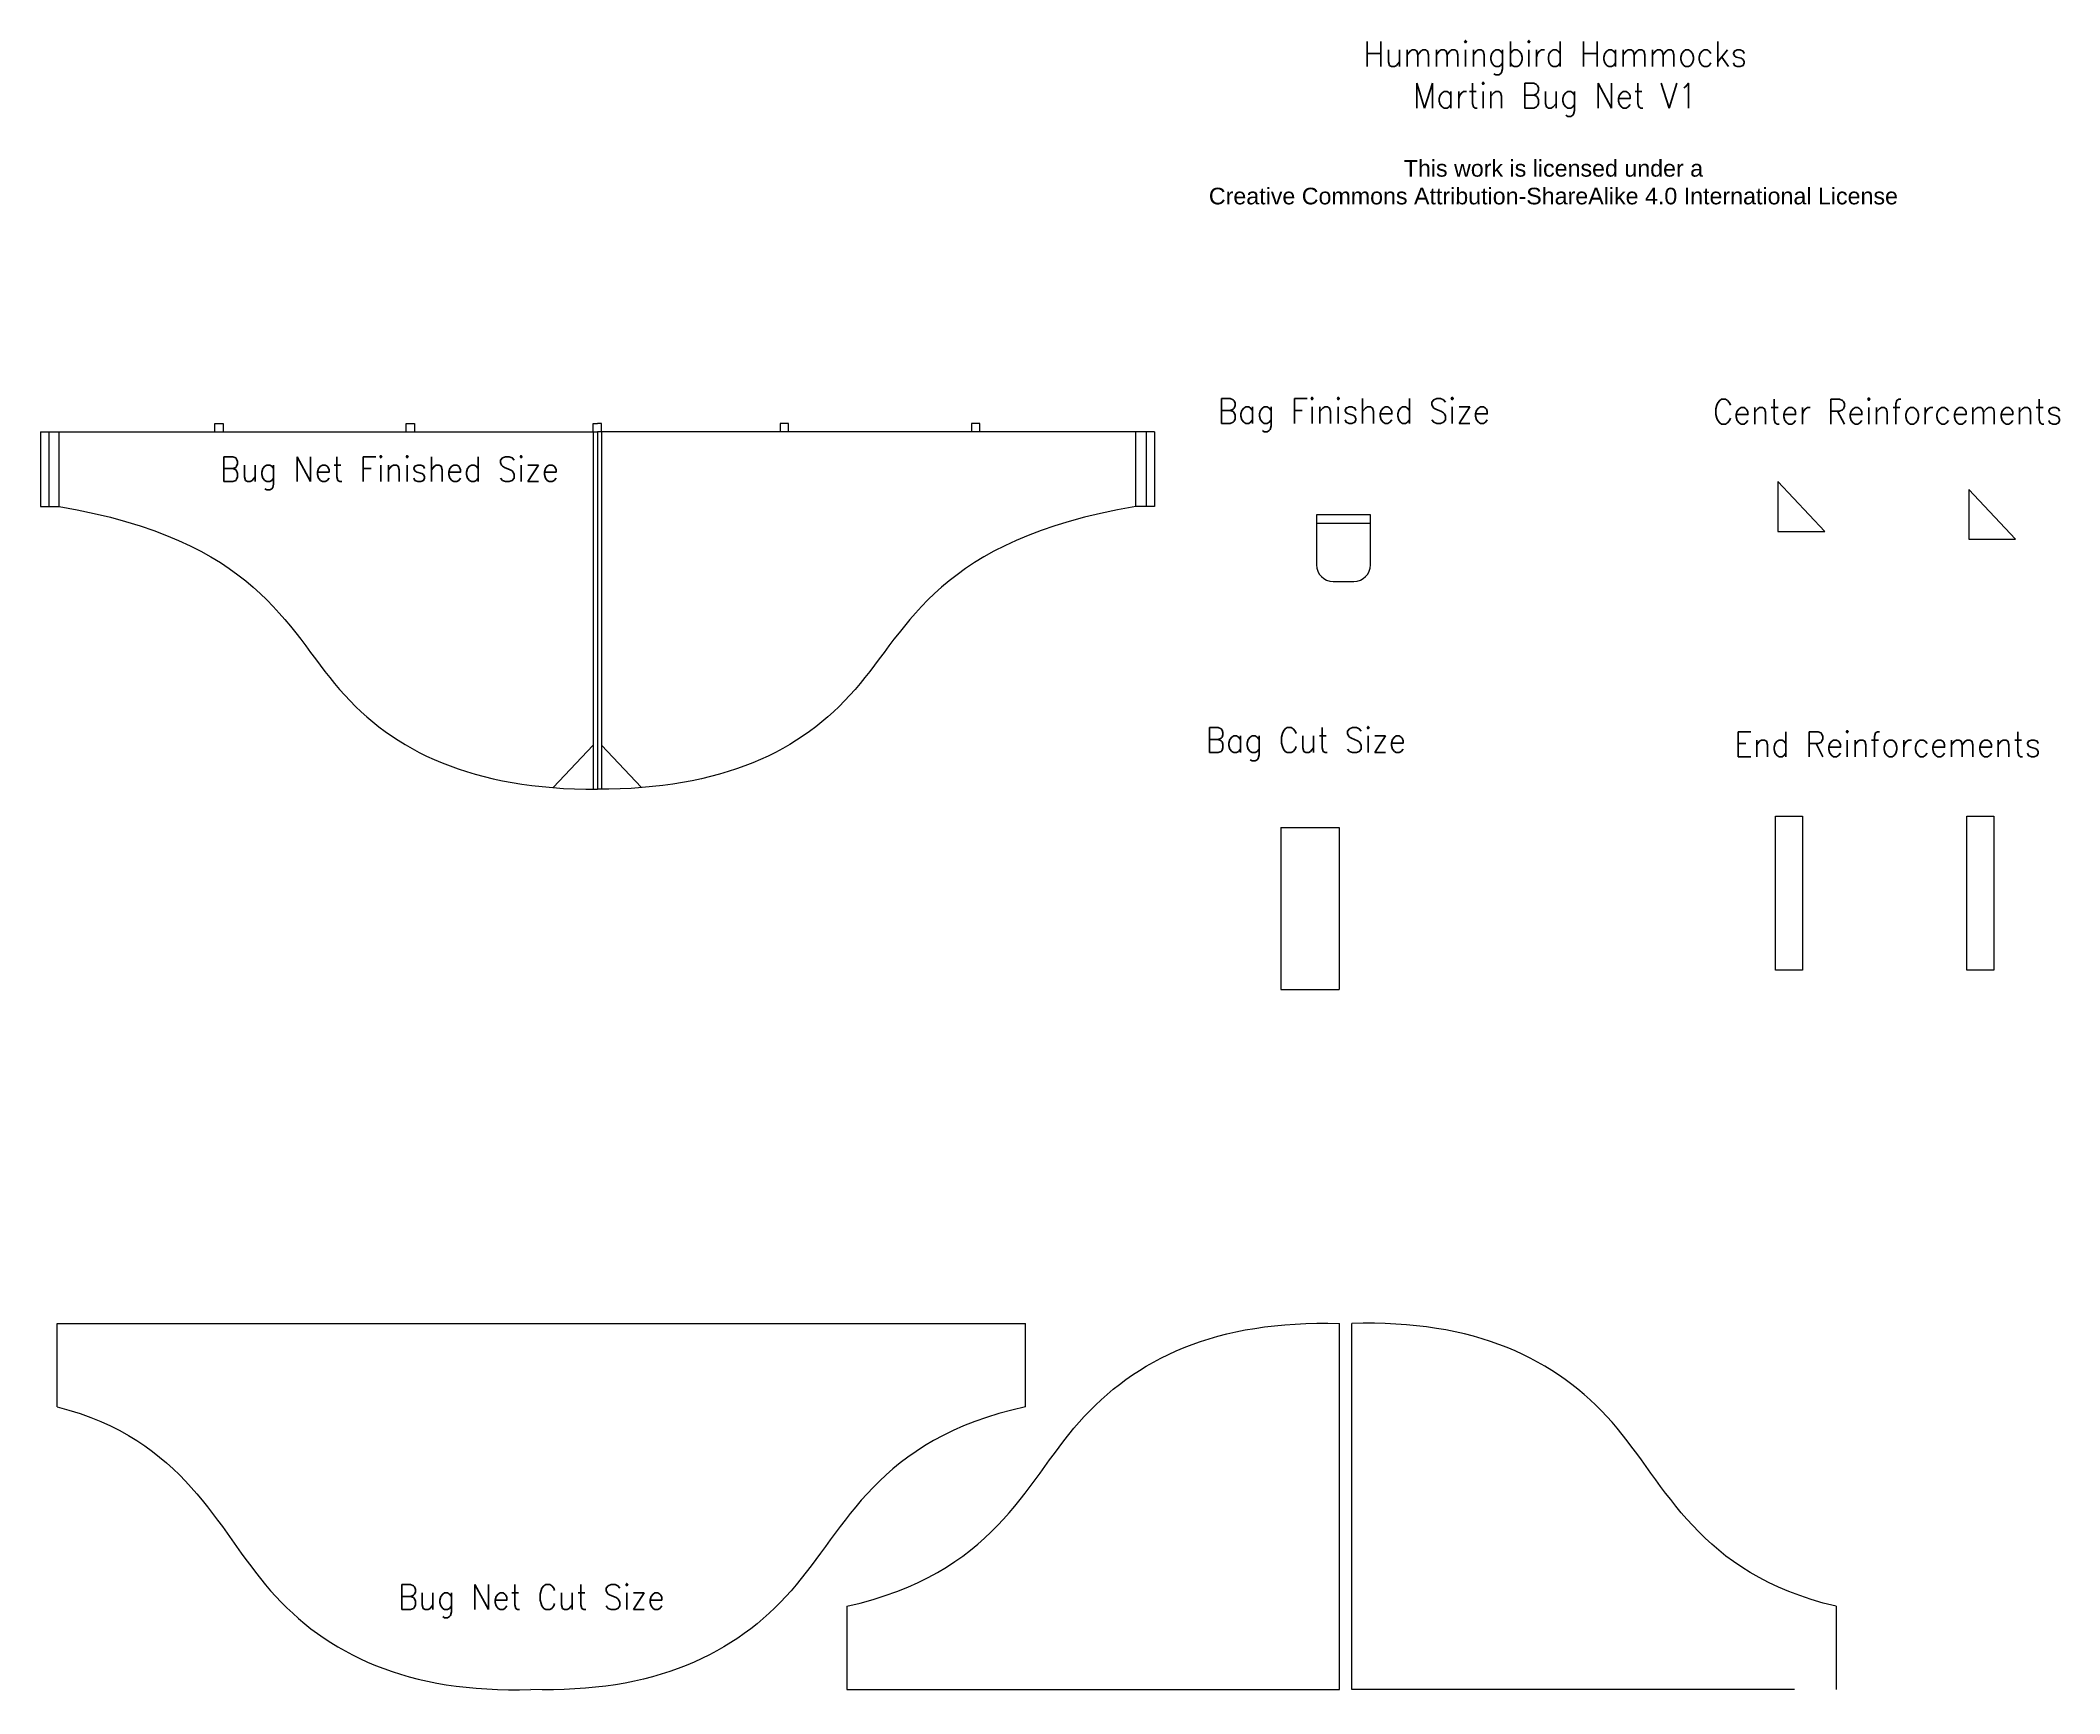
# Model space of a CAD drawing. Header units: inches. Extents: x -2 to 241, y -2 to 197.
import ezdxf

# ---------------------------------------------------------------- set-up
doc = ezdxf.new("R2010")
doc.units = ezdxf.units.IN
doc.layers.get('0').update_dxf_attribs({"lineweight": 25})
for name, color, linetype, lineweight, true_color in [('BagCutSize', 6, 'Continuous', 25, 0xff00ff), ('FinishedBag', 3, 'Continuous', 25, 0x00ff00), ('Labels', 4, 'Continuous', 25, 0x00ffff)]:
    doc.layers.add(name, color=color, linetype=linetype, lineweight=lineweight, true_color=true_color)
doc.styles.add('textstyle11', font='')
doc.styles.add('textstyle12', font='')
doc.styles.add('textstyle13', font='')
doc.styles.add('textstyle14', font='')
doc.styles.add('textstyle15', font='')
doc.styles.add('textstyle16', font='')
doc.styles.add('textstyle17', font='')
doc.styles.add('textstyle18', font='')
doc.styles.get('textstyle11').set_extended_font_data('Standard')
doc.styles.get('textstyle12').set_extended_font_data('Standard')
doc.styles.get('textstyle13').set_extended_font_data('Standard')
doc.styles.get('textstyle14').set_extended_font_data('Standard')
doc.styles.get('textstyle15').set_extended_font_data('Standard')
doc.styles.get('textstyle16').set_extended_font_data('Standard')
doc.styles.get('textstyle17').set_extended_font_data('Standard')
doc.styles.get('textstyle18').set_extended_font_data('Standard')

msp = doc.modelspace()

# ---------------------------------------------------------------- linework, layer by layer
for p, q in [((19, 150), (19, 151)), ((19, 151), (20, 151)), ((20, 151), (20, 150)), ((42, 150), (42, 151)), ((42, 151), (43, 151)), ((43, 151), (43, 150)), ((64.5, 150), (64.5, 151)), ((64.5, 151), (65, 151)), ((65.5, 151), (65, 151)), ((65.5, 150), (65.5, 151)), ((88, 151), (87, 151)), ((87, 151), (87, 150)), ((88, 150), (88, 151)), ((111, 151), (110, 151)), ((110, 151), (110, 150)), ((111, 150), (111, 151)), ((-2, 150), (-2, 141)), ((-2, 150), (65, 150)), ((-1, 150), (-1, 141)), ((0.25, 141), (0.25, 150)), ((64.5, 150), (64.5, 107)), ((132, 150), (65, 150)), ((65, 150), (65, 107)), ((65, 150), (65, 107)), ((65.5, 150), (65.5, 107)), ((129.75, 141), (129.75, 150)), ((131, 150), (131, 141)), ((132, 150), (132, 141)), ((207, 144), (207, 138.02)), ((207, 144), (212.63, 138.02)), ((-2, 141), (0.25, 141)), ((132, 141), (129.75, 141)), ((229.96, 143.05), (229.96, 137.07)), ((229.96, 143.05), (235.59, 137.07)), ((207, 138.02), (212.63, 138.02)), ((229.96, 137.07), (235.59, 137.07)), ((64.5, 112.3), (59.7, 107.2)), ((65.5, 112.3), (70.3, 107.2)), ((206.72, 103.77), (209.97, 103.77)), ((206.72, 85.27), (206.72, 103.77)), ((209.97, 103.77), (209.97, 85.27)), ((229.72, 103.77), (232.97, 103.77)), ((229.72, 85.27), (229.72, 103.77)), ((232.97, 103.77), (232.97, 85.27)), ((209.97, 85.27), (206.72, 85.27)), ((232.97, 85.27), (229.72, 85.27)), ((0, 32.75), (0, 42.75)), ((0, 42.75), (116.5, 42.75)), ((116.5, 32.75), (116.5, 42.75)), ((154.25, -1.25), (154.25, 42.75)), ((155.75, -1.25), (155.75, 42.75)), ((95, 8.75), (95, -1.25)), ((214, 8.75), (214, -1.25)), ((95, -1.25), (154.25, -1.25)), ((209, -1.25), (155.75, -1.25))]:
    msp.add_line(p, q)
for points in [[(0.25, 141), (24, 137), (31, 116), (50, 107), (65, 107)], [(129.75, 141), (106, 137), (99, 116), (80, 107), (65, 107)], [(95, 8.75), (112.75, 12.75), (119.75, 33.75), (139.5, 43.25), (154.25, 42.75)], [(214, 8.75), (197.25, 12.75), (190.25, 33.75), (170.5, 43.25), (155.75, 42.75)], [(0, 32.75), (15.5, 28.75), (22.5, 7.75), (42.25, -1.75), (57, -1.25)], [(116.5, 32.75), (98.5, 28.75), (91.5, 7.75), (71.75, -1.75), (57, -1.25)]]:
    msp.add_open_spline(points, degree=3)
at = {"layer": 'BagCutSize', "color": 7}
for p, q in [((147.21, 102.42), (154.21, 102.42)), ((147.21, 102.42), (147.21, 82.92)), ((154.21, 102.42), (154.21, 82.92)), ((147.21, 82.92), (154.21, 82.92))]:
    msp.add_line(p, q, dxfattribs=at)
at = {"layer": 'FinishedBag', "color": 7}
for p, q in [((158, 140), (151.5, 140)), ((151.5, 140), (151.5, 139)), ((151.5, 139), (158, 139)), ((151.5, 139), (151.5, 134)), ((158, 139), (158, 140)), ((158, 134), (158, 139)), ((153.5, 132), (156, 132))]:
    msp.add_line(p, q, dxfattribs=at)
for centre, start, end in [((153.5, 134), 180, 270), ((156, 134), 270, 0)]:
    msp.add_arc(centre, 2, start, end, dxfattribs=at)

# ---------------------------------------------------------------- texts
at = {"attachment_point": 5}
for s, insert, char_height, style in [('\\H3;Hummingbird Hammocks\\PMartin Bug Net V1', (180.21, 192.42), 0.0684, 'textstyle11'), ('\\fHelvetica Neue,Helvetica,Arial,sans-serif|b0|i0|c0|p0;\\c3618615;\\H1.99926;This work is licensed under a \\P\\c13730329;Creative Commons Attribution-ShareAlike 4.0 International License', (180, 180), 0.06843, 'textstyle12')]:
    msp.add_mtext(s, dxfattribs=dict(at, insert=insert, char_height=char_height, style=style))
at = {"layer": 'Labels', "char_height": 0.0684, "attachment_point": 5}
for s, insert, style in [('\\H3;Bag Finished Size', (156, 152), 'textstyle18'), ('\\H3;Center Reinforcements', (220.21, 152.42), 'textstyle16'), ('\\H3;Bug Net Finished Size', (40, 145), 'textstyle13'), ('\\H3;Bag Cut Size', (150.21, 112.42), 'textstyle17'), ('\\H3;End Reinforcements', (220.21, 112.42), 'textstyle15'), ('\\H3;Bug Net Cut Size', (57.05, 9.36), 'textstyle14')]:
    msp.add_mtext(s, dxfattribs=dict(at, insert=insert, style=style))

doc.saveas('drawing.dxf')
